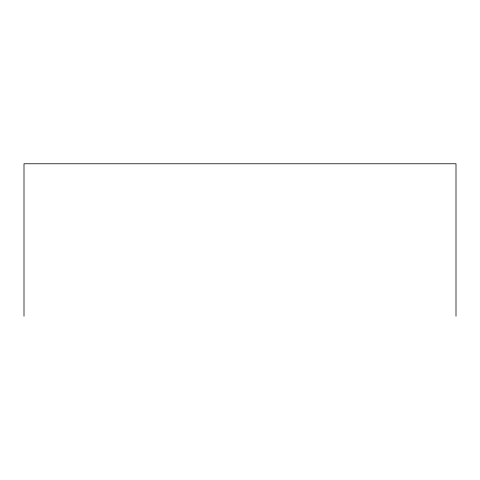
<?xml version="1.0" encoding="UTF-8"?>
<svg xmlns="http://www.w3.org/2000/svg" width="480" height="480" viewBox="0 0 480 480"><rect width="100%" height="100%" fill="white"/><g stroke="black" fill="none" stroke-linecap="round" stroke-linejoin="round"><path stroke-width="0.72" d="M456 316.23L456 163.77L24 163.77L24 316.23"/></g></svg>
